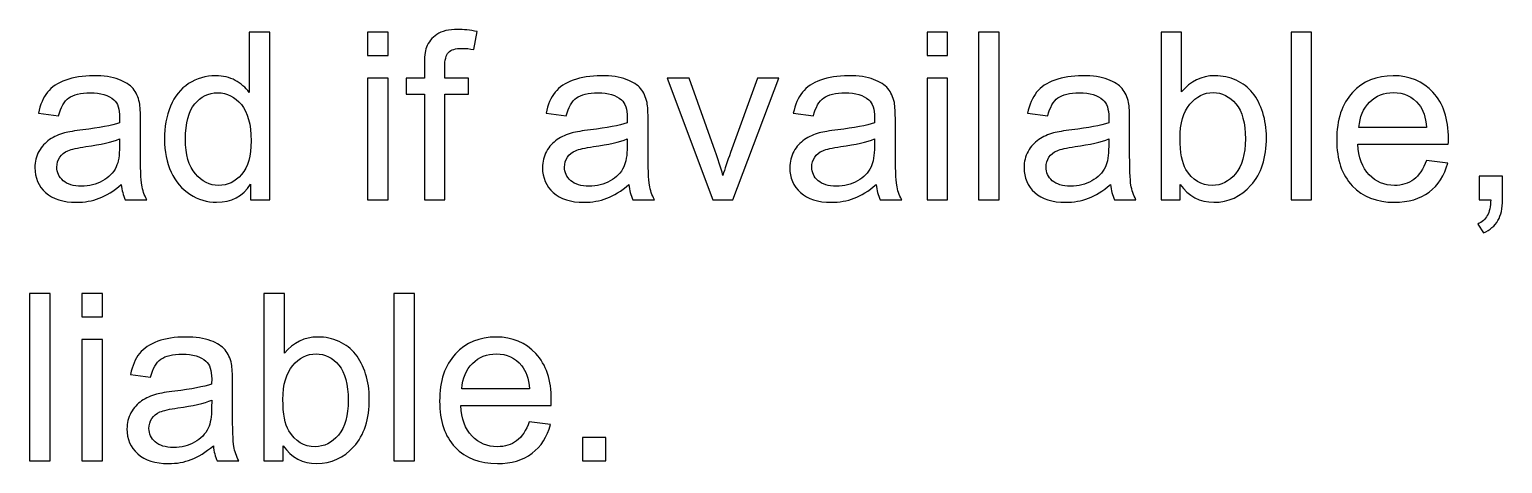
# Model space of a CAD drawing. Header units: centimetres. Extents: x 16 to 194, y -201 to 17.
# Drawn here: x 78.34 to 94.32, y -83.15 to -78.43 of the extents above; entities that cross this region are included whole.
import ezdxf

# ---------------------------------------------------------------- set-up
doc = ezdxf.new("R2010")
doc.units = ezdxf.units.CM
doc.header["$MEASUREMENT"] = 0
doc.layers.add('Layer 1', color=7, linetype='Continuous')

msp = doc.modelspace()

# ---------------------------------------------------------------- linework, layer by layer
at = {"layer": 'Layer 1', "color": 250}
for points, knots in [([(80.73451, -80.28117), (80.73451, -80.28117), (80.73451, -80.11395), (80.73451, -80.11395), (80.65111, -80.24392), (80.52835, -80.30911), (80.36621, -80.30911), (80.26122, -80.30911), (80.1647, -80.28032), (80.07707, -80.22233), (79.98902, -80.16475), (79.92086, -80.0839), (79.87218, -79.9806), (79.82392, -79.87689), (79.79979, -79.75793), (79.79979, -79.62331), (79.79979, -79.49208), (79.8218, -79.37312), (79.86541, -79.26602), (79.90943, -79.15934), (79.97505, -79.07721), (80.06268, -79.02048), (80.14989, -78.96333), (80.2481, -78.93497), (80.35605, -78.93497), (80.43564, -78.93497), (80.50633, -78.9519), (80.56814, -78.98535), (80.62995, -79.01879), (80.68032, -79.06282), (80.71927, -79.11658), (80.71927, -79.11658), (80.71927, -78.46253), (80.71927, -78.46253), (80.71927, -78.46253), (80.94279, -78.46253), (80.94279, -78.46253), (80.94279, -78.46253), (80.94279, -80.28117), (80.94279, -80.28117), (80.94279, -80.28117), (80.73451, -80.28117), (80.73451, -80.28117)], [0, 0, 0, 0, 0.07142857, 0.07142857, 0.07142857, 0.14285714, 0.14285714, 0.14285714, 0.21428571, 0.21428571, 0.21428571, 0.28571429, 0.28571429, 0.28571429, 0.35714286, 0.35714286, 0.35714286, 0.42857143, 0.42857143, 0.42857143, 0.5, 0.5, 0.5, 0.57142857, 0.57142857, 0.57142857, 0.64285714, 0.64285714, 0.64285714, 0.71428571, 0.71428571, 0.71428571, 0.78571429, 0.78571429, 0.78571429, 0.85714286, 0.85714286, 0.85714286, 0.92857143, 0.92857143, 0.92857143, 1, 1, 1, 1]), ([(82.00197, -78.71653), (82.00197, -78.71653), (82.00197, -78.46253), (82.00197, -78.46253), (82.00197, -78.46253), (82.22549, -78.46253), (82.22549, -78.46253), (82.22549, -78.46253), (82.22549, -78.71653), (82.22549, -78.71653), (82.22549, -78.71653), (82.00197, -78.71653), (82.00197, -78.71653)], [0, 0, 0, 0, 0.25, 0.25, 0.25, 0.5, 0.5, 0.5, 0.75, 0.75, 0.75, 1, 1, 1, 1]), ([(82.61961, -80.28117), (82.61961, -80.28117), (82.61961, -79.13563), (82.61961, -79.13563), (82.61961, -79.13563), (82.42149, -79.13563), (82.42149, -79.13563), (82.42149, -79.13563), (82.42149, -78.96291), (82.42149, -78.96291), (82.42149, -78.96291), (82.61961, -78.96291), (82.61961, -78.96291), (82.61961, -78.96291), (82.61961, -78.82321), (82.61961, -78.82321), (82.61961, -78.73473), (82.62723, -78.66912), (82.64289, -78.62636), (82.66448, -78.56879), (82.70174, -78.5218), (82.75592, -78.48581), (82.80969, -78.44983), (82.88546, -78.43205), (82.98283, -78.43205), (83.04591, -78.43205), (83.11533, -78.43967), (83.19153, -78.45449), (83.19153, -78.45449), (83.15809, -78.65007), (83.15809, -78.65007), (83.11152, -78.64202), (83.06792, -78.63779), (83.02643, -78.63779), (82.9587, -78.63779), (82.91086, -78.65218), (82.8825, -78.68097), (82.85456, -78.70976), (82.84059, -78.76352), (82.84059, -78.84226), (82.84059, -78.84226), (82.84059, -78.96291), (82.84059, -78.96291), (82.84059, -78.96291), (83.09713, -78.96291), (83.09713, -78.96291), (83.09713, -78.96291), (83.09713, -79.13563), (83.09713, -79.13563), (83.09713, -79.13563), (82.84313, -79.13563), (82.84313, -79.13563), (82.84313, -79.13563), (82.84313, -80.28117), (82.84313, -80.28117), (82.84313, -80.28117), (82.61961, -80.28117), (82.61961, -80.28117)], [0, 0, 0, 0, 0.05263158, 0.05263158, 0.05263158, 0.10526316, 0.10526316, 0.10526316, 0.15789474, 0.15789474, 0.15789474, 0.21052632, 0.21052632, 0.21052632, 0.26315789, 0.26315789, 0.26315789, 0.31578947, 0.31578947, 0.31578947, 0.36842105, 0.36842105, 0.36842105, 0.42105263, 0.42105263, 0.42105263, 0.47368421, 0.47368421, 0.47368421, 0.52631579, 0.52631579, 0.52631579, 0.57894737, 0.57894737, 0.57894737, 0.63157895, 0.63157895, 0.63157895, 0.68421053, 0.68421053, 0.68421053, 0.73684211, 0.73684211, 0.73684211, 0.78947368, 0.78947368, 0.78947368, 0.84210526, 0.84210526, 0.84210526, 0.89473684, 0.89473684, 0.89473684, 0.94736842, 0.94736842, 0.94736842, 1, 1, 1, 1]), ([(88.07299, -78.71653), (88.07299, -78.71653), (88.07299, -78.46253), (88.07299, -78.46253), (88.07299, -78.46253), (88.29651, -78.46253), (88.29651, -78.46253), (88.29651, -78.46253), (88.29651, -78.71653), (88.29651, -78.71653), (88.29651, -78.71653), (88.07299, -78.71653), (88.07299, -78.71653)], [0, 0, 0, 0, 0.25, 0.25, 0.25, 0.5, 0.5, 0.5, 0.75, 0.75, 0.75, 1, 1, 1, 1]), ([(88.63221, -80.28117), (88.63221, -80.28117), (88.63221, -78.46253), (88.63221, -78.46253), (88.63221, -78.46253), (88.85573, -78.46253), (88.85573, -78.46253), (88.85573, -78.46253), (88.85573, -80.28117), (88.85573, -80.28117), (88.85573, -80.28117), (88.63221, -80.28117), (88.63221, -80.28117)], [0, 0, 0, 0, 0.25, 0.25, 0.25, 0.5, 0.5, 0.5, 0.75, 0.75, 0.75, 1, 1, 1, 1]), ([(90.81999, -80.28117), (90.81999, -80.28117), (90.61171, -80.28117), (90.61171, -80.28117), (90.61171, -80.28117), (90.61171, -78.46253), (90.61171, -78.46253), (90.61171, -78.46253), (90.83523, -78.46253), (90.83523, -78.46253), (90.83523, -78.46253), (90.83523, -79.1115), (90.83523, -79.1115), (90.92963, -78.99381), (91.04986, -78.93497), (91.19633, -78.93497), (91.27719, -78.93497), (91.35424, -78.95106), (91.42663, -78.98365), (91.49902, -79.01625), (91.55828, -79.06239), (91.60527, -79.12124), (91.65184, -79.1805), (91.68867, -79.25162), (91.71492, -79.33502), (91.74159, -79.41799), (91.75471, -79.50732), (91.75471, -79.60214), (91.75471, -79.82736), (91.69883, -80.00177), (91.58749, -80.12454), (91.47573, -80.24773), (91.34196, -80.30911), (91.18575, -80.30911), (91.03039, -80.30911), (90.90847, -80.24434), (90.81999, -80.11522), (90.81999, -80.11522), (90.81999, -80.28117), (90.81999, -80.28117)], [0, 0, 0, 0, 0.07692308, 0.07692308, 0.07692308, 0.15384615, 0.15384615, 0.15384615, 0.23076923, 0.23076923, 0.23076923, 0.30769231, 0.30769231, 0.30769231, 0.38461538, 0.38461538, 0.38461538, 0.46153846, 0.46153846, 0.46153846, 0.53846154, 0.53846154, 0.53846154, 0.61538462, 0.61538462, 0.61538462, 0.69230769, 0.69230769, 0.69230769, 0.76923077, 0.76923077, 0.76923077, 0.84615385, 0.84615385, 0.84615385, 0.92307692, 0.92307692, 0.92307692, 1, 1, 1, 1]), ([(92.02183, -80.28117), (92.02183, -80.28117), (92.02183, -78.46253), (92.02183, -78.46253), (92.02183, -78.46253), (92.24535, -78.46253), (92.24535, -78.46253), (92.24535, -78.46253), (92.24535, -80.28117), (92.24535, -80.28117), (92.24535, -80.28117), (92.02183, -80.28117), (92.02183, -80.28117)], [0, 0, 0, 0, 0.25, 0.25, 0.25, 0.5, 0.5, 0.5, 0.75, 0.75, 0.75, 1, 1, 1, 1]), ([(79.33201, -80.11607), (79.24904, -80.18677), (79.16903, -80.2363), (79.0924, -80.26551), (79.01578, -80.29472), (78.93365, -80.30911), (78.8456, -80.30911), (78.70082, -80.30911), (78.58948, -80.27397), (78.51159, -80.20328), (78.4337, -80.133), (78.39475, -80.04283), (78.39475, -79.93319), (78.39475, -79.86884), (78.40957, -79.81), (78.43878, -79.75666), (78.46841, -79.70332), (78.50693, -79.66099), (78.55435, -79.62881), (78.60218, -79.59664), (78.65552, -79.57209), (78.71521, -79.55558), (78.75924, -79.54415), (78.8257, -79.53314), (78.91418, -79.52213), (79.09452, -79.50097), (79.22787, -79.47514), (79.31296, -79.44551), (79.31381, -79.41503), (79.31423, -79.39556), (79.31423, -79.38751), (79.31423, -79.29692), (79.29306, -79.233), (79.25073, -79.19574), (79.19358, -79.14537), (79.10849, -79.12039), (78.99588, -79.12039), (78.89047, -79.12039), (78.81258, -79.13902), (78.76263, -79.17585), (78.71225, -79.21268), (78.67542, -79.27787), (78.65129, -79.37185), (78.65129, -79.37185), (78.43285, -79.34137), (78.43285, -79.34137), (78.45275, -79.24781), (78.48534, -79.17204), (78.53106, -79.11446), (78.57678, -79.05689), (78.64282, -79.01286), (78.72918, -78.98154), (78.81512, -78.95063), (78.91545, -78.93497), (79.0289, -78.93497), (79.14151, -78.93497), (79.23337, -78.94809), (79.30407, -78.97476), (79.37434, -79.00143), (79.42641, -79.03445), (79.45943, -79.07467), (79.49245, -79.11489), (79.51574, -79.16569), (79.52928, -79.22707), (79.53648, -79.26517), (79.54029, -79.33375), (79.54029, -79.43239), (79.54029, -79.43239), (79.54029, -79.72872), (79.54029, -79.72872), (79.54029, -79.93573), (79.54495, -80.06654), (79.55426, -80.122), (79.56315, -80.17745), (79.58178, -80.23037), (79.60887, -80.28117), (79.60887, -80.28117), (79.37519, -80.28117), (79.37519, -80.28117), (79.35275, -80.23418), (79.33836, -80.17915), (79.33201, -80.11607)], [0, 0, 0, 0, 0.03703704, 0.03703704, 0.03703704, 0.07407407, 0.07407407, 0.07407407, 0.11111111, 0.11111111, 0.11111111, 0.14814815, 0.14814815, 0.14814815, 0.18518519, 0.18518519, 0.18518519, 0.22222222, 0.22222222, 0.22222222, 0.25925926, 0.25925926, 0.25925926, 0.2962963, 0.2962963, 0.2962963, 0.33333333, 0.33333333, 0.33333333, 0.37037037, 0.37037037, 0.37037037, 0.40740741, 0.40740741, 0.40740741, 0.44444444, 0.44444444, 0.44444444, 0.48148148, 0.48148148, 0.48148148, 0.51851852, 0.51851852, 0.51851852, 0.55555556, 0.55555556, 0.55555556, 0.59259259, 0.59259259, 0.59259259, 0.62962963, 0.62962963, 0.62962963, 0.66666667, 0.66666667, 0.66666667, 0.7037037, 0.7037037, 0.7037037, 0.74074074, 0.74074074, 0.74074074, 0.77777778, 0.77777778, 0.77777778, 0.81481481, 0.81481481, 0.81481481, 0.85185185, 0.85185185, 0.85185185, 0.88888889, 0.88888889, 0.88888889, 0.92592593, 0.92592593, 0.92592593, 0.96296296, 0.96296296, 0.96296296, 1, 1, 1, 1]), ([(84.83873, -80.11607), (84.75576, -80.18677), (84.67575, -80.2363), (84.59912, -80.26551), (84.5225, -80.29472), (84.44037, -80.30911), (84.35232, -80.30911), (84.20754, -80.30911), (84.0962, -80.27397), (84.01831, -80.20328), (83.94042, -80.133), (83.90147, -80.04283), (83.90147, -79.93319), (83.90147, -79.86884), (83.91629, -79.81), (83.9455, -79.75666), (83.97513, -79.70332), (84.01365, -79.66099), (84.06107, -79.62881), (84.1089, -79.59664), (84.16224, -79.57209), (84.22193, -79.55558), (84.26596, -79.54415), (84.33242, -79.53314), (84.4209, -79.52213), (84.60124, -79.50097), (84.73459, -79.47514), (84.81968, -79.44551), (84.82053, -79.41503), (84.82095, -79.39556), (84.82095, -79.38751), (84.82095, -79.29692), (84.79978, -79.233), (84.75745, -79.19574), (84.7003, -79.14537), (84.61521, -79.12039), (84.5026, -79.12039), (84.39719, -79.12039), (84.3193, -79.13902), (84.26935, -79.17585), (84.21897, -79.21268), (84.18214, -79.27787), (84.15801, -79.37185), (84.15801, -79.37185), (83.93957, -79.34137), (83.93957, -79.34137), (83.95947, -79.24781), (83.99206, -79.17204), (84.03778, -79.11446), (84.0835, -79.05689), (84.14954, -79.01286), (84.2359, -78.98154), (84.32184, -78.95063), (84.42217, -78.93497), (84.53562, -78.93497), (84.64823, -78.93497), (84.74009, -78.94809), (84.81079, -78.97476), (84.88106, -79.00143), (84.93313, -79.03445), (84.96615, -79.07467), (84.99917, -79.11489), (85.02246, -79.16569), (85.036, -79.22707), (85.0432, -79.26517), (85.04701, -79.33375), (85.04701, -79.43239), (85.04701, -79.43239), (85.04701, -79.72872), (85.04701, -79.72872), (85.04701, -79.93573), (85.05167, -80.06654), (85.06098, -80.122), (85.06987, -80.17745), (85.0885, -80.23037), (85.11559, -80.28117), (85.11559, -80.28117), (84.88191, -80.28117), (84.88191, -80.28117), (84.85947, -80.23418), (84.84508, -80.17915), (84.83873, -80.11607)], [0, 0, 0, 0, 0.03703704, 0.03703704, 0.03703704, 0.07407407, 0.07407407, 0.07407407, 0.11111111, 0.11111111, 0.11111111, 0.14814815, 0.14814815, 0.14814815, 0.18518519, 0.18518519, 0.18518519, 0.22222222, 0.22222222, 0.22222222, 0.25925926, 0.25925926, 0.25925926, 0.2962963, 0.2962963, 0.2962963, 0.33333333, 0.33333333, 0.33333333, 0.37037037, 0.37037037, 0.37037037, 0.40740741, 0.40740741, 0.40740741, 0.44444444, 0.44444444, 0.44444444, 0.48148148, 0.48148148, 0.48148148, 0.51851852, 0.51851852, 0.51851852, 0.55555556, 0.55555556, 0.55555556, 0.59259259, 0.59259259, 0.59259259, 0.62962963, 0.62962963, 0.62962963, 0.66666667, 0.66666667, 0.66666667, 0.7037037, 0.7037037, 0.7037037, 0.74074074, 0.74074074, 0.74074074, 0.77777778, 0.77777778, 0.77777778, 0.81481481, 0.81481481, 0.81481481, 0.85185185, 0.85185185, 0.85185185, 0.88888889, 0.88888889, 0.88888889, 0.92592593, 0.92592593, 0.92592593, 0.96296296, 0.96296296, 0.96296296, 1, 1, 1, 1]), ([(87.52139, -80.11607), (87.43842, -80.18677), (87.35841, -80.2363), (87.28178, -80.26551), (87.20516, -80.29472), (87.12303, -80.30911), (87.03498, -80.30911), (86.8902, -80.30911), (86.77886, -80.27397), (86.70097, -80.20328), (86.62308, -80.133), (86.58413, -80.04283), (86.58413, -79.93319), (86.58413, -79.86884), (86.59895, -79.81), (86.62816, -79.75666), (86.65779, -79.70332), (86.69631, -79.66099), (86.74373, -79.62881), (86.79156, -79.59664), (86.8449, -79.57209), (86.90459, -79.55558), (86.94862, -79.54415), (87.01508, -79.53314), (87.10356, -79.52213), (87.2839, -79.50097), (87.41725, -79.47514), (87.50234, -79.44551), (87.50319, -79.41503), (87.50361, -79.39556), (87.50361, -79.38751), (87.50361, -79.29692), (87.48244, -79.233), (87.44011, -79.19574), (87.38296, -79.14537), (87.29787, -79.12039), (87.18526, -79.12039), (87.07985, -79.12039), (87.00196, -79.13902), (86.95201, -79.17585), (86.90163, -79.21268), (86.8648, -79.27787), (86.84067, -79.37185), (86.84067, -79.37185), (86.62223, -79.34137), (86.62223, -79.34137), (86.64213, -79.24781), (86.67472, -79.17204), (86.72044, -79.11446), (86.76616, -79.05689), (86.8322, -79.01286), (86.91856, -78.98154), (87.0045, -78.95063), (87.10483, -78.93497), (87.21828, -78.93497), (87.33089, -78.93497), (87.42275, -78.94809), (87.49345, -78.97476), (87.56372, -79.00143), (87.61579, -79.03445), (87.64881, -79.07467), (87.68183, -79.11489), (87.70512, -79.16569), (87.71866, -79.22707), (87.72586, -79.26517), (87.72967, -79.33375), (87.72967, -79.43239), (87.72967, -79.43239), (87.72967, -79.72872), (87.72967, -79.72872), (87.72967, -79.93573), (87.73433, -80.06654), (87.74364, -80.122), (87.75253, -80.17745), (87.77116, -80.23037), (87.79825, -80.28117), (87.79825, -80.28117), (87.56457, -80.28117), (87.56457, -80.28117), (87.54213, -80.23418), (87.52774, -80.17915), (87.52139, -80.11607)], [0, 0, 0, 0, 0.03703704, 0.03703704, 0.03703704, 0.07407407, 0.07407407, 0.07407407, 0.11111111, 0.11111111, 0.11111111, 0.14814815, 0.14814815, 0.14814815, 0.18518519, 0.18518519, 0.18518519, 0.22222222, 0.22222222, 0.22222222, 0.25925926, 0.25925926, 0.25925926, 0.2962963, 0.2962963, 0.2962963, 0.33333333, 0.33333333, 0.33333333, 0.37037037, 0.37037037, 0.37037037, 0.40740741, 0.40740741, 0.40740741, 0.44444444, 0.44444444, 0.44444444, 0.48148148, 0.48148148, 0.48148148, 0.51851852, 0.51851852, 0.51851852, 0.55555556, 0.55555556, 0.55555556, 0.59259259, 0.59259259, 0.59259259, 0.62962963, 0.62962963, 0.62962963, 0.66666667, 0.66666667, 0.66666667, 0.7037037, 0.7037037, 0.7037037, 0.74074074, 0.74074074, 0.74074074, 0.77777778, 0.77777778, 0.77777778, 0.81481481, 0.81481481, 0.81481481, 0.85185185, 0.85185185, 0.85185185, 0.88888889, 0.88888889, 0.88888889, 0.92592593, 0.92592593, 0.92592593, 0.96296296, 0.96296296, 0.96296296, 1, 1, 1, 1]), ([(90.06265, -80.11607), (89.97968, -80.18677), (89.89967, -80.2363), (89.82304, -80.26551), (89.74642, -80.29472), (89.66429, -80.30911), (89.57624, -80.30911), (89.43146, -80.30911), (89.32012, -80.27397), (89.24223, -80.20328), (89.16434, -80.133), (89.12539, -80.04283), (89.12539, -79.93319), (89.12539, -79.86884), (89.14021, -79.81), (89.16942, -79.75666), (89.19905, -79.70332), (89.23757, -79.66099), (89.28499, -79.62881), (89.33282, -79.59664), (89.38616, -79.57209), (89.44585, -79.55558), (89.48988, -79.54415), (89.55634, -79.53314), (89.64482, -79.52213), (89.82516, -79.50097), (89.95851, -79.47514), (90.0436, -79.44551), (90.04445, -79.41503), (90.04487, -79.39556), (90.04487, -79.38751), (90.04487, -79.29692), (90.0237, -79.233), (89.98137, -79.19574), (89.92422, -79.14537), (89.83913, -79.12039), (89.72652, -79.12039), (89.62111, -79.12039), (89.54322, -79.13902), (89.49327, -79.17585), (89.44289, -79.21268), (89.40606, -79.27787), (89.38193, -79.37185), (89.38193, -79.37185), (89.16349, -79.34137), (89.16349, -79.34137), (89.18339, -79.24781), (89.21598, -79.17204), (89.2617, -79.11446), (89.30742, -79.05689), (89.37346, -79.01286), (89.45982, -78.98154), (89.54576, -78.95063), (89.64609, -78.93497), (89.75954, -78.93497), (89.87215, -78.93497), (89.96401, -78.94809), (90.03471, -78.97476), (90.10498, -79.00143), (90.15705, -79.03445), (90.19007, -79.07467), (90.22309, -79.11489), (90.24638, -79.16569), (90.25992, -79.22707), (90.26712, -79.26517), (90.27093, -79.33375), (90.27093, -79.43239), (90.27093, -79.43239), (90.27093, -79.72872), (90.27093, -79.72872), (90.27093, -79.93573), (90.27559, -80.06654), (90.2849, -80.122), (90.29379, -80.17745), (90.31242, -80.23037), (90.33951, -80.28117), (90.33951, -80.28117), (90.10583, -80.28117), (90.10583, -80.28117), (90.08339, -80.23418), (90.069, -80.17915), (90.06265, -80.11607)], [0, 0, 0, 0, 0.03703704, 0.03703704, 0.03703704, 0.07407407, 0.07407407, 0.07407407, 0.11111111, 0.11111111, 0.11111111, 0.14814815, 0.14814815, 0.14814815, 0.18518519, 0.18518519, 0.18518519, 0.22222222, 0.22222222, 0.22222222, 0.25925926, 0.25925926, 0.25925926, 0.2962963, 0.2962963, 0.2962963, 0.33333333, 0.33333333, 0.33333333, 0.37037037, 0.37037037, 0.37037037, 0.40740741, 0.40740741, 0.40740741, 0.44444444, 0.44444444, 0.44444444, 0.48148148, 0.48148148, 0.48148148, 0.51851852, 0.51851852, 0.51851852, 0.55555556, 0.55555556, 0.55555556, 0.59259259, 0.59259259, 0.59259259, 0.62962963, 0.62962963, 0.62962963, 0.66666667, 0.66666667, 0.66666667, 0.7037037, 0.7037037, 0.7037037, 0.74074074, 0.74074074, 0.74074074, 0.77777778, 0.77777778, 0.77777778, 0.81481481, 0.81481481, 0.81481481, 0.85185185, 0.85185185, 0.85185185, 0.88888889, 0.88888889, 0.88888889, 0.92592593, 0.92592593, 0.92592593, 0.96296296, 0.96296296, 0.96296296, 1, 1, 1, 1]), ([(93.49037, -79.85445), (93.49037, -79.85445), (93.72151, -79.88493), (93.72151, -79.88493), (93.68553, -80.01913), (93.61822, -80.12369), (93.52, -80.19777), (93.42179, -80.27186), (93.29648, -80.30911), (93.14366, -80.30911), (92.95147, -80.30911), (92.79907, -80.24984), (92.68646, -80.13131), (92.57385, -80.0132), (92.51755, -79.84683), (92.51755, -79.63305), (92.51755, -79.41207), (92.57428, -79.24019), (92.68815, -79.11827), (92.80203, -78.99593), (92.94977, -78.93497), (93.13138, -78.93497), (93.30707, -78.93497), (93.45058, -78.99466), (93.56191, -79.11446), (93.67325, -79.23427), (93.72913, -79.40275), (93.72913, -79.61992), (93.72913, -79.63305), (93.72871, -79.65294), (93.72786, -79.67919), (93.72786, -79.67919), (92.74615, -79.67919), (92.74615, -79.67919), (92.75462, -79.82355), (92.79526, -79.93446), (92.86892, -80.01108), (92.94215, -80.08771), (93.03402, -80.12623), (93.14366, -80.12623), (93.22536, -80.12623), (93.29521, -80.10464), (93.35279, -80.06146), (93.41078, -80.01828), (93.4565, -79.94928), (93.49037, -79.85445)], [0, 0, 0, 0, 0.06666667, 0.06666667, 0.06666667, 0.13333333, 0.13333333, 0.13333333, 0.2, 0.2, 0.2, 0.26666667, 0.26666667, 0.26666667, 0.33333333, 0.33333333, 0.33333333, 0.4, 0.4, 0.4, 0.46666667, 0.46666667, 0.46666667, 0.53333333, 0.53333333, 0.53333333, 0.6, 0.6, 0.6, 0.66666667, 0.66666667, 0.66666667, 0.73333333, 0.73333333, 0.73333333, 0.8, 0.8, 0.8, 0.86666667, 0.86666667, 0.86666667, 0.93333333, 0.93333333, 0.93333333, 1, 1, 1, 1]), ([(82.00197, -80.28117), (82.00197, -80.28117), (82.00197, -78.96291), (82.00197, -78.96291), (82.00197, -78.96291), (82.22549, -78.96291), (82.22549, -78.96291), (82.22549, -78.96291), (82.22549, -80.28117), (82.22549, -80.28117), (82.22549, -80.28117), (82.00197, -80.28117), (82.00197, -80.28117)], [0, 0, 0, 0, 0.25, 0.25, 0.25, 0.5, 0.5, 0.5, 0.75, 0.75, 0.75, 1, 1, 1, 1]), ([(85.75059, -80.28117), (85.75059, -80.28117), (85.25317, -78.96291), (85.25317, -78.96291), (85.25317, -78.96291), (85.49235, -78.96291), (85.49235, -78.96291), (85.49235, -78.96291), (85.77429, -79.75243), (85.77429, -79.75243), (85.80477, -79.83752), (85.83314, -79.92599), (85.85896, -80.01786), (85.87886, -79.94843), (85.90637, -79.86503), (85.94236, -79.76724), (85.94236, -79.76724), (86.2353, -78.96291), (86.2353, -78.96291), (86.2353, -78.96291), (86.46475, -78.96291), (86.46475, -78.96291), (86.46475, -78.96291), (85.96564, -80.28117), (85.96564, -80.28117), (85.96564, -80.28117), (85.75059, -80.28117), (85.75059, -80.28117)], [0, 0, 0, 0, 0.11111111, 0.11111111, 0.11111111, 0.22222222, 0.22222222, 0.22222222, 0.33333333, 0.33333333, 0.33333333, 0.44444444, 0.44444444, 0.44444444, 0.55555556, 0.55555556, 0.55555556, 0.66666667, 0.66666667, 0.66666667, 0.77777778, 0.77777778, 0.77777778, 0.88888889, 0.88888889, 0.88888889, 1, 1, 1, 1]), ([(88.07299, -80.28117), (88.07299, -80.28117), (88.07299, -78.96291), (88.07299, -78.96291), (88.07299, -78.96291), (88.29651, -78.96291), (88.29651, -78.96291), (88.29651, -78.96291), (88.29651, -80.28117), (88.29651, -80.28117), (88.29651, -80.28117), (88.07299, -80.28117), (88.07299, -80.28117)], [0, 0, 0, 0, 0.25, 0.25, 0.25, 0.5, 0.5, 0.5, 0.75, 0.75, 0.75, 1, 1, 1, 1]), ([(80.02839, -79.62373), (80.02839, -79.79222), (80.06395, -79.91795), (80.13549, -80.00135), (80.20661, -80.08474), (80.29086, -80.12623), (80.3878, -80.12623), (80.48559, -80.12623), (80.56856, -80.08644), (80.63714, -80.00685), (80.7053, -79.92726), (80.73959, -79.80577), (80.73959, -79.64236), (80.73959, -79.46287), (80.70488, -79.33079), (80.63503, -79.24654), (80.5656, -79.1623), (80.47966, -79.12039), (80.37764, -79.12039), (80.27816, -79.12039), (80.19518, -79.16061), (80.1283, -79.24146), (80.06183, -79.32232), (80.02839, -79.44974), (80.02839, -79.62373)], [0, 0, 0, 0, 0.125, 0.125, 0.125, 0.25, 0.25, 0.25, 0.375, 0.375, 0.375, 0.5, 0.5, 0.5, 0.625, 0.625, 0.625, 0.75, 0.75, 0.75, 0.875, 0.875, 0.875, 1, 1, 1, 1]), ([(90.81745, -79.6123), (90.81745, -79.76978), (90.83904, -79.88366), (90.8818, -79.95393), (90.95207, -80.06866), (91.0469, -80.12623), (91.1667, -80.12623), (91.26449, -80.12623), (91.34873, -80.0839), (91.41943, -79.99923), (91.49055, -79.91456), (91.52611, -79.78841), (91.52611, -79.62077), (91.52611, -79.4489), (91.49224, -79.32232), (91.42409, -79.24062), (91.35593, -79.15891), (91.27338, -79.11785), (91.17686, -79.11785), (91.07907, -79.11785), (90.99483, -79.16018), (90.92413, -79.24485), (90.85301, -79.32952), (90.81745, -79.45186), (90.81745, -79.6123)], [0, 0, 0, 0, 0.125, 0.125, 0.125, 0.25, 0.25, 0.25, 0.375, 0.375, 0.375, 0.5, 0.5, 0.5, 0.625, 0.625, 0.625, 0.75, 0.75, 0.75, 0.875, 0.875, 0.875, 1, 1, 1, 1]), ([(92.75885, -79.49631), (92.75885, -79.49631), (93.49291, -79.49631), (93.49291, -79.49631), (93.48317, -79.3854), (93.45481, -79.30242), (93.40867, -79.24697), (93.33797, -79.16103), (93.24568, -79.11785), (93.13265, -79.11785), (93.03021, -79.11785), (92.94427, -79.15214), (92.87442, -79.22072), (92.80499, -79.2893), (92.76647, -79.38116), (92.75885, -79.49631)], [0, 0, 0, 0, 0.2, 0.2, 0.2, 0.4, 0.4, 0.4, 0.6, 0.6, 0.6, 0.8, 0.8, 0.8, 1, 1, 1, 1]), ([(79.31423, -79.62077), (79.23295, -79.65379), (79.11103, -79.68173), (78.94847, -79.70459), (78.85618, -79.71771), (78.79099, -79.73253), (78.75289, -79.74904), (78.71479, -79.76555), (78.68558, -79.78968), (78.66484, -79.82101), (78.64409, -79.85276), (78.63351, -79.88789), (78.63351, -79.92684), (78.63351, -79.98568), (78.65595, -80.03521), (78.70124, -80.07458), (78.74654, -80.11395), (78.81258, -80.13385), (78.89936, -80.13385), (78.9853, -80.13385), (79.06192, -80.11522), (79.12923, -80.07755), (79.19612, -80.04029), (79.24565, -79.98907), (79.27698, -79.9243), (79.30111, -79.87392), (79.31296, -79.79984), (79.31296, -79.70205), (79.31296, -79.70205), (79.31423, -79.62077), (79.31423, -79.62077)], [0, 0, 0, 0, 0.1, 0.1, 0.1, 0.2, 0.2, 0.2, 0.3, 0.3, 0.3, 0.4, 0.4, 0.4, 0.5, 0.5, 0.5, 0.6, 0.6, 0.6, 0.7, 0.7, 0.7, 0.8, 0.8, 0.8, 0.9, 0.9, 0.9, 1, 1, 1, 1]), ([(84.82095, -79.62077), (84.73967, -79.65379), (84.61775, -79.68173), (84.45519, -79.70459), (84.3629, -79.71771), (84.29771, -79.73253), (84.25961, -79.74904), (84.22151, -79.76555), (84.1923, -79.78968), (84.17156, -79.82101), (84.15081, -79.85276), (84.14023, -79.88789), (84.14023, -79.92684), (84.14023, -79.98568), (84.16267, -80.03521), (84.20796, -80.07458), (84.25326, -80.11395), (84.3193, -80.13385), (84.40608, -80.13385), (84.49202, -80.13385), (84.56864, -80.11522), (84.63595, -80.07755), (84.70284, -80.04029), (84.75237, -79.98907), (84.7837, -79.9243), (84.80783, -79.87392), (84.81968, -79.79984), (84.81968, -79.70205), (84.81968, -79.70205), (84.82095, -79.62077), (84.82095, -79.62077)], [0, 0, 0, 0, 0.1, 0.1, 0.1, 0.2, 0.2, 0.2, 0.3, 0.3, 0.3, 0.4, 0.4, 0.4, 0.5, 0.5, 0.5, 0.6, 0.6, 0.6, 0.7, 0.7, 0.7, 0.8, 0.8, 0.8, 0.9, 0.9, 0.9, 1, 1, 1, 1]), ([(87.50361, -79.62077), (87.42233, -79.65379), (87.30041, -79.68173), (87.13785, -79.70459), (87.04556, -79.71771), (86.98037, -79.73253), (86.94227, -79.74904), (86.90417, -79.76555), (86.87496, -79.78968), (86.85422, -79.82101), (86.83347, -79.85276), (86.82289, -79.88789), (86.82289, -79.92684), (86.82289, -79.98568), (86.84533, -80.03521), (86.89062, -80.07458), (86.93592, -80.11395), (87.00196, -80.13385), (87.08874, -80.13385), (87.17468, -80.13385), (87.2513, -80.11522), (87.31861, -80.07755), (87.3855, -80.04029), (87.43503, -79.98907), (87.46636, -79.9243), (87.49049, -79.87392), (87.50234, -79.79984), (87.50234, -79.70205), (87.50234, -79.70205), (87.50361, -79.62077), (87.50361, -79.62077)], [0, 0, 0, 0, 0.1, 0.1, 0.1, 0.2, 0.2, 0.2, 0.3, 0.3, 0.3, 0.4, 0.4, 0.4, 0.5, 0.5, 0.5, 0.6, 0.6, 0.6, 0.7, 0.7, 0.7, 0.8, 0.8, 0.8, 0.9, 0.9, 0.9, 1, 1, 1, 1]), ([(90.04487, -79.62077), (89.96359, -79.65379), (89.84167, -79.68173), (89.67911, -79.70459), (89.58682, -79.71771), (89.52163, -79.73253), (89.48353, -79.74904), (89.44543, -79.76555), (89.41622, -79.78968), (89.39548, -79.82101), (89.37473, -79.85276), (89.36415, -79.88789), (89.36415, -79.92684), (89.36415, -79.98568), (89.38659, -80.03521), (89.43188, -80.07458), (89.47718, -80.11395), (89.54322, -80.13385), (89.63, -80.13385), (89.71594, -80.13385), (89.79256, -80.11522), (89.85987, -80.07755), (89.92676, -80.04029), (89.97629, -79.98907), (90.00762, -79.9243), (90.03175, -79.87392), (90.0436, -79.79984), (90.0436, -79.70205), (90.0436, -79.70205), (90.04487, -79.62077), (90.04487, -79.62077)], [0, 0, 0, 0, 0.1, 0.1, 0.1, 0.2, 0.2, 0.2, 0.3, 0.3, 0.3, 0.4, 0.4, 0.4, 0.5, 0.5, 0.5, 0.6, 0.6, 0.6, 0.7, 0.7, 0.7, 0.8, 0.8, 0.8, 0.9, 0.9, 0.9, 1, 1, 1, 1]), ([(94.06229, -80.28117), (94.06229, -80.28117), (94.06229, -80.02717), (94.06229, -80.02717), (94.06229, -80.02717), (94.31629, -80.02717), (94.31629, -80.02717), (94.31629, -80.02717), (94.31629, -80.28117), (94.31629, -80.28117), (94.31629, -80.37473), (94.29978, -80.4505), (94.26634, -80.50808), (94.23332, -80.56565), (94.1804, -80.61052), (94.10801, -80.64185), (94.10801, -80.64185), (94.04705, -80.54533), (94.04705, -80.54533), (94.09446, -80.52459), (94.12918, -80.49411), (94.15119, -80.45431), (94.17363, -80.4141), (94.18633, -80.35652), (94.18887, -80.28117), (94.18887, -80.28117), (94.06229, -80.28117), (94.06229, -80.28117)], [0, 0, 0, 0, 0.11111111, 0.11111111, 0.11111111, 0.22222222, 0.22222222, 0.22222222, 0.33333333, 0.33333333, 0.33333333, 0.44444444, 0.44444444, 0.44444444, 0.55555556, 0.55555556, 0.55555556, 0.66666667, 0.66666667, 0.66666667, 0.77777778, 0.77777778, 0.77777778, 0.88888889, 0.88888889, 0.88888889, 1, 1, 1, 1]), ([(78.33589, -83.11878), (78.33589, -83.11878), (78.33589, -81.30014), (78.33589, -81.30014), (78.33589, -81.30014), (78.55941, -81.30014), (78.55941, -81.30014), (78.55941, -81.30014), (78.55941, -83.11878), (78.55941, -83.11878), (78.55941, -83.11878), (78.33589, -83.11878), (78.33589, -83.11878)], [0, 0, 0, 0, 0.25, 0.25, 0.25, 0.5, 0.5, 0.5, 0.75, 0.75, 0.75, 1, 1, 1, 1]), ([(78.90527, -81.55414), (78.90527, -81.55414), (78.90527, -81.30014), (78.90527, -81.30014), (78.90527, -81.30014), (79.12879, -81.30014), (79.12879, -81.30014), (79.12879, -81.30014), (79.12879, -81.55414), (79.12879, -81.55414), (79.12879, -81.55414), (78.90527, -81.55414), (78.90527, -81.55414)], [0, 0, 0, 0, 0.25, 0.25, 0.25, 0.5, 0.5, 0.5, 0.75, 0.75, 0.75, 1, 1, 1, 1]), ([(81.08797, -83.11878), (81.08797, -83.11878), (80.87969, -83.11878), (80.87969, -83.11878), (80.87969, -83.11878), (80.87969, -81.30014), (80.87969, -81.30014), (80.87969, -81.30014), (81.10321, -81.30014), (81.10321, -81.30014), (81.10321, -81.30014), (81.10321, -81.94911), (81.10321, -81.94911), (81.19761, -81.83142), (81.31784, -81.77258), (81.46431, -81.77258), (81.54517, -81.77258), (81.62222, -81.78867), (81.69461, -81.82126), (81.767, -81.85386), (81.82626, -81.9), (81.87325, -81.95885), (81.91982, -82.01811), (81.95665, -82.08923), (81.9829, -82.17263), (82.00957, -82.2556), (82.02269, -82.34493), (82.02269, -82.43975), (82.02269, -82.66497), (81.96681, -82.83938), (81.85547, -82.96215), (81.74371, -83.08534), (81.60994, -83.14672), (81.45373, -83.14672), (81.29837, -83.14672), (81.17645, -83.08195), (81.08797, -82.95283), (81.08797, -82.95283), (81.08797, -83.11878), (81.08797, -83.11878)], [0, 0, 0, 0, 0.07692308, 0.07692308, 0.07692308, 0.15384615, 0.15384615, 0.15384615, 0.23076923, 0.23076923, 0.23076923, 0.30769231, 0.30769231, 0.30769231, 0.38461538, 0.38461538, 0.38461538, 0.46153846, 0.46153846, 0.46153846, 0.53846154, 0.53846154, 0.53846154, 0.61538462, 0.61538462, 0.61538462, 0.69230769, 0.69230769, 0.69230769, 0.76923077, 0.76923077, 0.76923077, 0.84615385, 0.84615385, 0.84615385, 0.92307692, 0.92307692, 0.92307692, 1, 1, 1, 1]), ([(82.28981, -83.11878), (82.28981, -83.11878), (82.28981, -81.30014), (82.28981, -81.30014), (82.28981, -81.30014), (82.51333, -81.30014), (82.51333, -81.30014), (82.51333, -81.30014), (82.51333, -83.11878), (82.51333, -83.11878), (82.51333, -83.11878), (82.28981, -83.11878), (82.28981, -83.11878)], [0, 0, 0, 0, 0.25, 0.25, 0.25, 0.5, 0.5, 0.5, 0.75, 0.75, 0.75, 1, 1, 1, 1]), ([(78.90527, -83.11878), (78.90527, -83.11878), (78.90527, -81.80052), (78.90527, -81.80052), (78.90527, -81.80052), (79.12879, -81.80052), (79.12879, -81.80052), (79.12879, -81.80052), (79.12879, -83.11878), (79.12879, -83.11878), (79.12879, -83.11878), (78.90527, -83.11878), (78.90527, -83.11878)], [0, 0, 0, 0, 0.25, 0.25, 0.25, 0.5, 0.5, 0.5, 0.75, 0.75, 0.75, 1, 1, 1, 1]), ([(80.33063, -82.95368), (80.24766, -83.02438), (80.16765, -83.07391), (80.09102, -83.10312), (80.0144, -83.13233), (79.93227, -83.14672), (79.84422, -83.14672), (79.69944, -83.14672), (79.5881, -83.11158), (79.51021, -83.04089), (79.43232, -82.97061), (79.39337, -82.88044), (79.39337, -82.7708), (79.39337, -82.70645), (79.40819, -82.64761), (79.4374, -82.59427), (79.46703, -82.54093), (79.50555, -82.4986), (79.55297, -82.46642), (79.6008, -82.43425), (79.65414, -82.4097), (79.71383, -82.39319), (79.75786, -82.38176), (79.82432, -82.37075), (79.9128, -82.35974), (80.09314, -82.33858), (80.22649, -82.31275), (80.31158, -82.28312), (80.31243, -82.25264), (80.31285, -82.23317), (80.31285, -82.22512), (80.31285, -82.13453), (80.29168, -82.07061), (80.24935, -82.03335), (80.1922, -81.98298), (80.10711, -81.958), (79.9945, -81.958), (79.88909, -81.958), (79.8112, -81.97663), (79.76125, -82.01346), (79.71087, -82.05029), (79.67404, -82.11548), (79.64991, -82.20946), (79.64991, -82.20946), (79.43147, -82.17898), (79.43147, -82.17898), (79.45137, -82.08542), (79.48396, -82.00965), (79.52968, -81.95207), (79.5754, -81.8945), (79.64144, -81.85047), (79.7278, -81.81915), (79.81374, -81.78824), (79.91407, -81.77258), (80.02752, -81.77258), (80.14013, -81.77258), (80.23199, -81.7857), (80.30269, -81.81237), (80.37296, -81.83904), (80.42503, -81.87206), (80.45805, -81.91228), (80.49107, -81.9525), (80.51436, -82.0033), (80.5279, -82.06468), (80.5351, -82.10278), (80.53891, -82.17136), (80.53891, -82.27), (80.53891, -82.27), (80.53891, -82.56633), (80.53891, -82.56633), (80.53891, -82.77334), (80.54357, -82.90415), (80.55288, -82.95961), (80.56177, -83.01506), (80.5804, -83.06798), (80.60749, -83.11878), (80.60749, -83.11878), (80.37381, -83.11878), (80.37381, -83.11878), (80.35137, -83.07179), (80.33698, -83.01676), (80.33063, -82.95368)], [0, 0, 0, 0, 0.03703704, 0.03703704, 0.03703704, 0.07407407, 0.07407407, 0.07407407, 0.11111111, 0.11111111, 0.11111111, 0.14814815, 0.14814815, 0.14814815, 0.18518519, 0.18518519, 0.18518519, 0.22222222, 0.22222222, 0.22222222, 0.25925926, 0.25925926, 0.25925926, 0.2962963, 0.2962963, 0.2962963, 0.33333333, 0.33333333, 0.33333333, 0.37037037, 0.37037037, 0.37037037, 0.40740741, 0.40740741, 0.40740741, 0.44444444, 0.44444444, 0.44444444, 0.48148148, 0.48148148, 0.48148148, 0.51851852, 0.51851852, 0.51851852, 0.55555556, 0.55555556, 0.55555556, 0.59259259, 0.59259259, 0.59259259, 0.62962963, 0.62962963, 0.62962963, 0.66666667, 0.66666667, 0.66666667, 0.7037037, 0.7037037, 0.7037037, 0.74074074, 0.74074074, 0.74074074, 0.77777778, 0.77777778, 0.77777778, 0.81481481, 0.81481481, 0.81481481, 0.85185185, 0.85185185, 0.85185185, 0.88888889, 0.88888889, 0.88888889, 0.92592593, 0.92592593, 0.92592593, 0.96296296, 0.96296296, 0.96296296, 1, 1, 1, 1]), ([(83.75835, -82.69206), (83.75835, -82.69206), (83.98949, -82.72254), (83.98949, -82.72254), (83.95351, -82.85674), (83.8862, -82.9613), (83.78798, -83.03538), (83.68977, -83.10947), (83.56446, -83.14672), (83.41164, -83.14672), (83.21945, -83.14672), (83.06705, -83.08745), (82.95444, -82.96892), (82.84183, -82.85081), (82.78553, -82.68444), (82.78553, -82.47066), (82.78553, -82.24968), (82.84226, -82.0778), (82.95613, -81.95588), (83.07001, -81.83354), (83.21775, -81.77258), (83.39936, -81.77258), (83.57505, -81.77258), (83.71856, -81.83227), (83.82989, -81.95207), (83.94123, -82.07188), (83.99711, -82.24036), (83.99711, -82.45753), (83.99711, -82.47066), (83.99669, -82.49055), (83.99584, -82.5168), (83.99584, -82.5168), (83.01413, -82.5168), (83.01413, -82.5168), (83.0226, -82.66116), (83.06324, -82.77207), (83.1369, -82.84869), (83.21013, -82.92532), (83.302, -82.96384), (83.41164, -82.96384), (83.49334, -82.96384), (83.56319, -82.94225), (83.62077, -82.89907), (83.67876, -82.85589), (83.72448, -82.78689), (83.75835, -82.69206)], [0, 0, 0, 0, 0.06666667, 0.06666667, 0.06666667, 0.13333333, 0.13333333, 0.13333333, 0.2, 0.2, 0.2, 0.26666667, 0.26666667, 0.26666667, 0.33333333, 0.33333333, 0.33333333, 0.4, 0.4, 0.4, 0.46666667, 0.46666667, 0.46666667, 0.53333333, 0.53333333, 0.53333333, 0.6, 0.6, 0.6, 0.66666667, 0.66666667, 0.66666667, 0.73333333, 0.73333333, 0.73333333, 0.8, 0.8, 0.8, 0.86666667, 0.86666667, 0.86666667, 0.93333333, 0.93333333, 0.93333333, 1, 1, 1, 1]), ([(81.08543, -82.44991), (81.08543, -82.60739), (81.10702, -82.72127), (81.14978, -82.79154), (81.22005, -82.90627), (81.31488, -82.96384), (81.43468, -82.96384), (81.53247, -82.96384), (81.61671, -82.92151), (81.68741, -82.83684), (81.75853, -82.75217), (81.79409, -82.62602), (81.79409, -82.45838), (81.79409, -82.28651), (81.76022, -82.15993), (81.69207, -82.07823), (81.62391, -81.99652), (81.54136, -81.95546), (81.44484, -81.95546), (81.34705, -81.95546), (81.26281, -81.99779), (81.19211, -82.08246), (81.12099, -82.16713), (81.08543, -82.28947), (81.08543, -82.44991)], [0, 0, 0, 0, 0.125, 0.125, 0.125, 0.25, 0.25, 0.25, 0.375, 0.375, 0.375, 0.5, 0.5, 0.5, 0.625, 0.625, 0.625, 0.75, 0.75, 0.75, 0.875, 0.875, 0.875, 1, 1, 1, 1]), ([(83.02683, -82.33392), (83.02683, -82.33392), (83.76089, -82.33392), (83.76089, -82.33392), (83.75115, -82.22301), (83.72279, -82.14003), (83.67665, -82.08458), (83.60595, -81.99864), (83.51366, -81.95546), (83.40063, -81.95546), (83.29819, -81.95546), (83.21225, -81.98975), (83.1424, -82.05833), (83.07297, -82.12691), (83.03445, -82.21877), (83.02683, -82.33392)], [0, 0, 0, 0, 0.2, 0.2, 0.2, 0.4, 0.4, 0.4, 0.6, 0.6, 0.6, 0.8, 0.8, 0.8, 1, 1, 1, 1]), ([(80.31285, -82.45838), (80.23157, -82.4914), (80.10965, -82.51934), (79.94709, -82.5422), (79.8548, -82.55532), (79.78961, -82.57014), (79.75151, -82.58665), (79.71341, -82.60316), (79.6842, -82.62729), (79.66346, -82.65862), (79.64271, -82.69037), (79.63213, -82.7255), (79.63213, -82.76445), (79.63213, -82.82329), (79.65457, -82.87282), (79.69986, -82.91219), (79.74516, -82.95156), (79.8112, -82.97146), (79.89798, -82.97146), (79.98392, -82.97146), (80.06054, -82.95283), (80.12785, -82.91516), (80.19474, -82.8779), (80.24427, -82.82668), (80.2756, -82.76191), (80.29973, -82.71153), (80.31158, -82.63745), (80.31158, -82.53966), (80.31158, -82.53966), (80.31285, -82.45838), (80.31285, -82.45838)], [0, 0, 0, 0, 0.1, 0.1, 0.1, 0.2, 0.2, 0.2, 0.3, 0.3, 0.3, 0.4, 0.4, 0.4, 0.5, 0.5, 0.5, 0.6, 0.6, 0.6, 0.7, 0.7, 0.7, 0.8, 0.8, 0.8, 0.9, 0.9, 0.9, 1, 1, 1, 1]), ([(84.33535, -83.11878), (84.33535, -83.11878), (84.33535, -82.86478), (84.33535, -82.86478), (84.33535, -82.86478), (84.58935, -82.86478), (84.58935, -82.86478), (84.58935, -82.86478), (84.58935, -83.11878), (84.58935, -83.11878), (84.58935, -83.11878), (84.33535, -83.11878), (84.33535, -83.11878)], [0, 0, 0, 0, 0.25, 0.25, 0.25, 0.5, 0.5, 0.5, 0.75, 0.75, 0.75, 1, 1, 1, 1])]:
    msp.add_open_spline(points, degree=3, knots=knots, dxfattribs=at)

doc.saveas('drawing.dxf')
